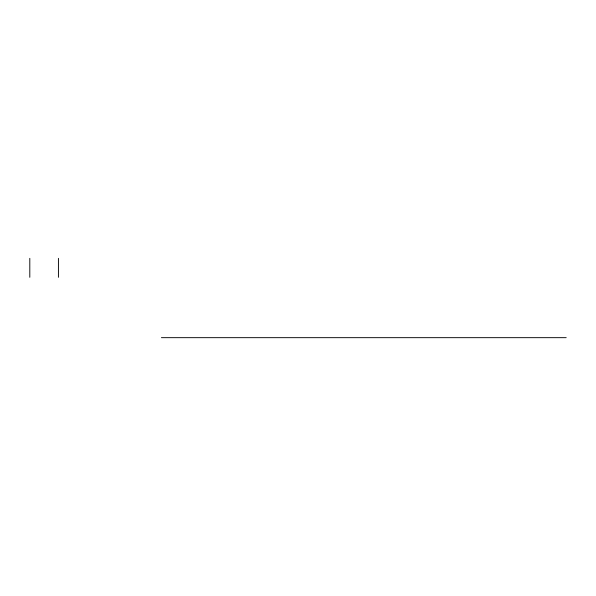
<?xml version="1.0" encoding="UTF-8"?>
<svg xmlns="http://www.w3.org/2000/svg" width="596" height="596" viewBox="0 0 596 596"><rect width="100%" height="100%" fill="white"/><g stroke="black" fill="none" stroke-linecap="round" stroke-linejoin="round"><path stroke-width="0.89" d="M161.412 337.664L566.2 337.664M58.43 258.336L58.43 277.311M29.8 258.336L29.8 277.311"/></g></svg>
